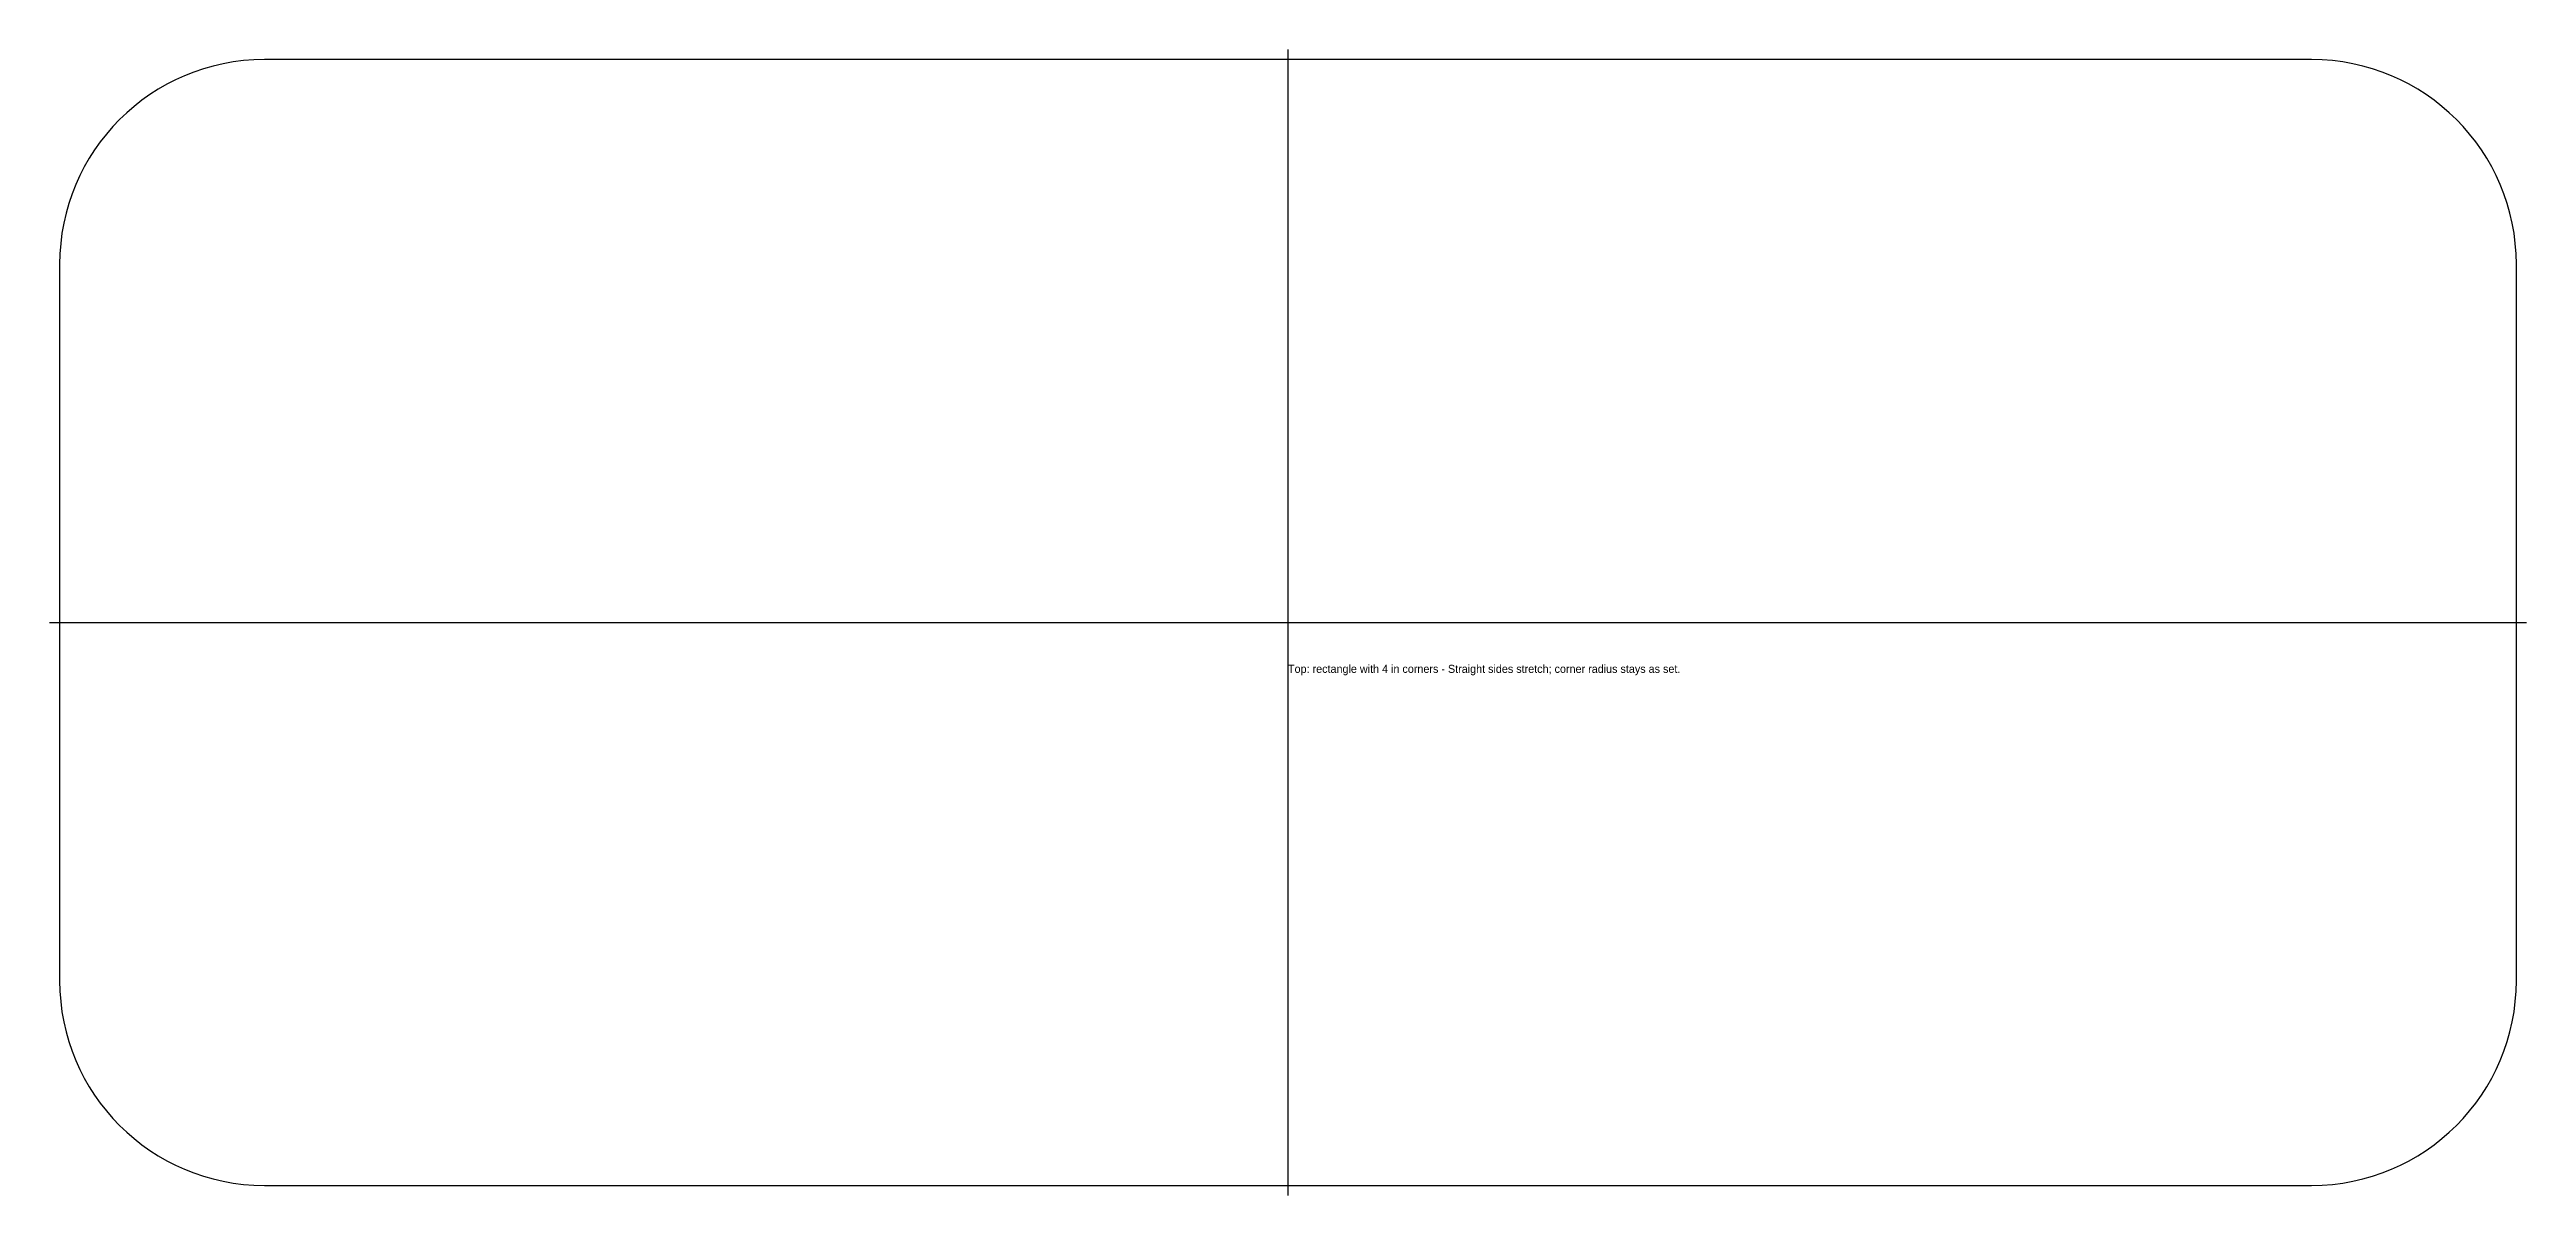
# Model space of a CAD drawing. Header units: millimetres. Extents: x -615 to 615, y -284 to 284.
import ezdxf

# ---------------------------------------------------------------- set-up
doc = ezdxf.new("R2010")
doc.units = ezdxf.units.MM
for name, color, linetype in [('CUT', 7, 'CONTINUOUS'), ('STRETCH', 1, 'CONTINUOUS'), ('TEXT', 3, 'CONTINUOUS')]:
    doc.layers.add(name, color=color, linetype=linetype)

msp = doc.modelspace()

# ---------------------------------------------------------------- linework, layer by layer
at = {"layer": 'CUT'}
for p, q in [((508, 279.4), (-508, 279.4)), ((-609.6, 177.8), (-609.6, -177.8)), ((609.6, -177.8), (609.6, 177.8)), ((-508, -279.4), (508, -279.4))]:
    msp.add_line(p, q, dxfattribs=at)
for centre, start, end in [((-508, 177.8), 90, 180), ((508, 177.8), 360, 90), ((-508, -177.8), 180, 270), ((508, -177.8), 270, 0)]:
    msp.add_arc(centre, 101.6, start, end, dxfattribs=at)
at = {"layer": 'STRETCH'}
for p, q in [((0, -284.4), (0, 284.4)), ((-614.6, 0), (614.6, 0))]:
    msp.add_line(p, q, dxfattribs=at)

# ---------------------------------------------------------------- texts
at = {"layer": 'TEXT'}
msp.add_text('Top: rectangle with 4 in corners - Straight sides stretch; corner radius stays as set.', height=4, dxfattribs=at).set_placement((0, -25))

doc.saveas('drawing.dxf')
